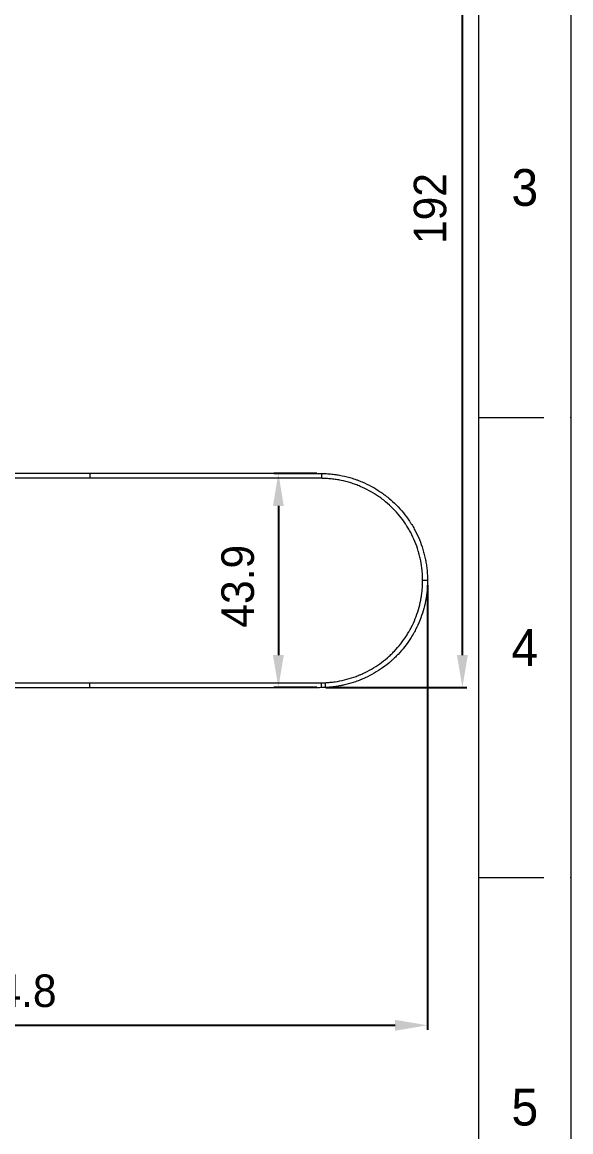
# Model space of a CAD drawing. Extents: x 8819 to 9239, y -18069 to -17475.
# Drawn here: x 9155.1 to 9239.5, y -17811.6 to -17640.9 of the extents above; entities that cross this region are included whole.
import ezdxf

# ---------------------------------------------------------------- set-up
doc = ezdxf.new("R2010")
doc.units = 0
doc.header["$MEASUREMENT"] = 0
doc.linetypes.add('HIDDEN2', pattern=[4.7625, 3.175, -1.5875])
doc.layers.get('0').update_dxf_attribs({"linetype": 'CONTINUOUS', "lineweight": 13})
doc.layers.get('DEFPOINTS').update_dxf_attribs({"linetype": 'CONTINUOUS'})
doc.layers.add('1', color=4, linetype='HIDDEN2')
doc.layers.add('5', color=2, linetype='CONTINUOUS', lineweight=9)
doc.styles.get("Standard").update_dxf_attribs({"font": 'Gulim.ttf'})
doc.dimstyles.new('STANDARD$0', dxfattribs={"dimtxt": 3.5, "dimasz": 2.5, "dimexe": 0.7, "dimexo": 0.7, "dimgap": 0.5, "dimtad": 3, "dimdec": 4, "dimdsep": 46, "dimtxsty": 'Standard', "dimcen": 0, "dimclrd": 2, "dimclre": 2, "dimclrt": 4, "dimadec": 0, "dimazin": 0, "dimtp": 0.2, "dimtm": 0.1, "dimtfac": 0.5, "dimtdec": 4, "dimtmove": 1, "dimatfit": 3, "dimfxl": 0, "dimtolj": 1, "dimarcsym": 0})

# ---------------------------------------------------------------- blocks, each defined once
blk = doc.blocks.new('*D9')
at = {"layer": '5', "color": 2, "lineweight": -2}
for p, q in [((9217.44, -17727.5), (9217.44, -17795.89)), ((9108.83, -17743.25), (9108.83, -17795.89)), ((9113.83, -17795.19), (9212.44, -17795.19))]:
    blk.add_line(p, q, dxfattribs=at)
at = {"layer": '5', "color": 2}
for points in [[(9113.83, -17794.35), (9113.83, -17796.02), (9108.83, -17795.19)], [(9212.44, -17794.35), (9212.44, -17796.02), (9217.44, -17795.19)]]:
    blk.add_solid(points, dxfattribs=at)
at = {"layer": 'DEFPOINTS', "color": 0}
for p in [(9217.44, -17726.8), (9108.83, -17742.55), (9217.44, -17795.19)]:
    blk.add_point(p, dxfattribs=at)
at = {"layer": '5', "color": 4, "insert": (9152.22, -17789.91), "char_height": 5, "attachment_point": 5}
blk.add_mtext('\\A1;144.8', dxfattribs=at)
blk = doc.blocks.new('*D14')
at = {"layer": '5', "color": 2, "lineweight": -2}
for p, q in [((9200.42, -17710.33), (9193.81, -17710.33)), ((9194.51, -17715.33), (9194.51, -17738.27)), ((9200.42, -17743.27), (9193.81, -17743.27))]:
    blk.add_line(p, q, dxfattribs=at)
at = {"layer": '5', "color": 2}
for points in [[(9193.67, -17715.33), (9195.34, -17715.33), (9194.51, -17710.33)], [(9193.67, -17738.27), (9195.34, -17738.27), (9194.51, -17743.27)]]:
    blk.add_solid(points, dxfattribs=at)
at = {"layer": 'DEFPOINTS', "color": 0}
for p in [(9201.12, -17710.33), (9194.51, -17743.27), (9201.12, -17743.27)]:
    blk.add_point(p, dxfattribs=at)
at = {"layer": '5', "color": 4, "insert": (9188.28, -17727.68), "char_height": 5, "attachment_point": 5, "rotation": 90}
blk.add_mtext('\\A1;43.9', dxfattribs=at)
blk = doc.blocks.new('*D56')
at = {"layer": '5', "color": 2, "lineweight": -2}
for p, q in [((9161.28, -17599.3), (9223.5, -17599.3)), ((9222.8, -17738.27), (9222.8, -17604.3)), ((9201.82, -17743.27), (9223.5, -17743.27))]:
    blk.add_line(p, q, dxfattribs=at)
at = {"layer": '5', "color": 2}
for points in [[(9221.96, -17604.3), (9223.63, -17604.3), (9222.8, -17599.3)], [(9221.96, -17738.27), (9223.63, -17738.27), (9222.8, -17743.27)]]:
    blk.add_solid(points, dxfattribs=at)
at = {"layer": 'DEFPOINTS', "color": 0}
for p in [(9160.58, -17599.3), (9222.8, -17599.3), (9201.12, -17743.27)]:
    blk.add_point(p, dxfattribs=at)
at = {"layer": '5', "color": 4, "insert": (9217.86, -17669.6), "char_height": 5, "attachment_point": 5, "rotation": 90}
blk.add_mtext('\\A1;192', dxfattribs=at)

msp = doc.modelspace()

# ---------------------------------------------------------------- linework, layer by layer
for p, q in [((9225.327, -18055.286), (9225.327, -17489.629)), ((9225.327, -17701.751), (9235.327, -17701.751)), ((9225.327, -17772.458), (9235.327, -17772.458))]:
    msp.add_line(p, q)
msp.add_lwpolyline([(8819.468, -17475.488), (9239.468, -17475.488), (9239.468, -18069.427), (8819.468, -18069.427)], close=True)
for p in [(9239.468, -17701.751), (9239.468, -17772.458)]:
    msp.add_point(p)
at = {"layer": '1', "color": 7, "linetype": 'Continuous', "lineweight": 18}
for p, q in [((9151.381, -17710.303), (9165.534, -17710.303)), ((9165.536, -17743.303), (9118.955, -17743.303))]:
    msp.add_line(p, q, dxfattribs=at)
at = {"layer": '1', "color": 1, "linetype": 'Continuous', "lineweight": 13}
for p, q in [((9165.534, -17710.303), (9165.534, -17711.053)), ((9165.534, -17711.053), (9151.381, -17711.053)), ((9217.441, -17726.803), (9216.691, -17726.803)), ((9118.955, -17742.553), (9165.536, -17742.553)), ((9165.536, -17743.303), (9165.536, -17742.553)), ((9201.766, -17743.252), (9201.73, -17742.505))]:
    msp.add_line(p, q, dxfattribs=at)
at = {"layer": '1', "color": 7, "linetype": 'Continuous', "lineweight": 18}
for points, knots in [([(9165.534, -17710.303), (9166.275, -17710.303), (9167.017, -17710.304), (9168.499, -17710.306), (9169.241, -17710.306), (9170.353, -17710.307), (9170.724, -17710.306), (9171.465, -17710.306), (9171.836, -17710.306), (9172.948, -17710.306), (9173.689, -17710.306), (9177.396, -17710.305), (9180.361, -17710.305), (9184.809, -17710.306), (9186.292, -17710.306), (9189.258, -17710.308), (9190.74, -17710.309), (9193.706, -17710.313), (9195.189, -17710.316), (9197.413, -17710.321), (9198.154, -17710.323), (9199.081, -17710.327), (9199.266, -17710.327), (9199.637, -17710.329), (9199.822, -17710.33), (9200.193, -17710.331), (9200.378, -17710.332), (9200.749, -17710.333), (9200.934, -17710.334), (9201.119, -17710.335)], [0, 0, 0, 0, 0.0625, 0.0625, 0.125, 0.125, 0.15625, 0.15625, 0.1875, 0.1875, 0.25, 0.25, 0.5, 0.5, 0.625, 0.625, 0.75, 0.75, 0.875, 0.875, 0.9375, 0.9375, 0.953125, 0.953125, 0.96875, 0.96875, 0.984375, 0.984375, 1, 1, 1, 1]), ([(9201.119, -17710.335), (9201.119, -17710.335), (9201.119, -17710.335), (9201.119, -17710.334), (9201.119, -17710.334), (9201.119, -17710.333), (9201.119, -17710.333), (9201.119, -17710.333), (9201.119, -17710.333), (9201.119, -17710.333), (9201.119, -17710.333), (9201.119, -17710.333), (9201.119, -17710.333), (9201.119, -17710.333), (9201.119, -17710.334), (9201.119, -17710.334), (9201.119, -17710.334), (9201.119, -17710.335), (9201.119, -17710.336), (9201.119, -17710.336), (9201.119, -17710.337), (9201.119, -17710.338), (9201.119, -17710.339), (9201.119, -17710.34), (9201.119, -17710.342), (9201.119, -17710.343), (9201.119, -17710.344), (9201.119, -17710.346), (9201.119, -17710.347), (9201.119, -17710.349), (9201.119, -17710.351), (9201.119, -17710.352), (9201.119, -17710.354), (9201.119, -17710.356), (9201.119, -17710.358), (9201.119, -17710.361), (9201.119, -17710.363), (9201.119, -17710.365), (9201.119, -17710.368), (9201.119, -17710.37), (9201.119, -17710.373), (9201.119, -17710.376), (9201.119, -17710.379), (9201.119, -17710.382), (9201.119, -17710.385), (9201.119, -17710.388), (9201.119, -17710.392), (9201.119, -17710.395), (9201.119, -17710.399), (9201.119, -17710.402), (9201.119, -17710.406), (9201.119, -17710.41), (9201.119, -17710.414), (9201.119, -17710.418), (9201.119, -17710.422), (9201.119, -17710.426), (9201.119, -17710.431), (9201.119, -17710.435), (9201.119, -17710.44), (9201.119, -17710.445), (9201.119, -17710.45), (9201.118, -17710.454), (9201.118, -17710.46), (9201.118, -17710.465), (9201.118, -17710.47), (9201.118, -17710.475), (9201.118, -17710.481), (9201.118, -17710.487), (9201.118, -17710.492), (9201.118, -17710.498), (9201.118, -17710.504), (9201.118, -17710.51), (9201.118, -17710.517), (9201.118, -17710.523), (9201.118, -17710.529), (9201.118, -17710.536), (9201.118, -17710.542), (9201.118, -17710.549), (9201.118, -17710.556), (9201.118, -17710.563), (9201.118, -17710.57), (9201.117, -17710.577), (9201.117, -17710.585), (9201.117, -17710.592), (9201.117, -17710.6), (9201.117, -17710.607), (9201.117, -17710.615), (9201.117, -17710.623), (9201.117, -17710.631), (9201.117, -17710.639), (9201.117, -17710.647), (9201.117, -17710.655), (9201.117, -17710.664), (9201.117, -17710.672), (9201.117, -17710.681), (9201.116, -17710.69), (9201.116, -17710.698), (9201.116, -17710.707), (9201.116, -17710.716), (9201.116, -17710.725), (9201.116, -17710.735), (9201.116, -17710.744), (9201.116, -17710.753), (9201.116, -17710.763), (9201.116, -17710.772), (9201.116, -17710.782), (9201.116, -17710.792), (9201.115, -17710.802), (9201.115, -17710.812), (9201.115, -17710.822), (9201.115, -17710.832), (9201.115, -17710.842), (9201.115, -17710.852), (9201.115, -17710.862), (9201.115, -17710.873), (9201.115, -17710.883), (9201.115, -17710.894), (9201.115, -17710.905), (9201.114, -17710.915), (9201.114, -17710.926), (9201.114, -17710.937), (9201.114, -17710.948), (9201.114, -17710.959), (9201.114, -17710.97), (9201.114, -17710.981), (9201.114, -17710.992), (9201.114, -17711.003), (9201.114, -17711.014), (9201.113, -17711.026), (9201.113, -17711.037), (9201.113, -17711.048), (9201.113, -17711.06), (9201.113, -17711.071), (9201.113, -17711.079), (9201.113, -17711.083)], [0, 0, 0, 0, 0.0058834, 0.0117926, 0.0177277, 0.0236886, 0.0296753, 0.0356879, 0.0417263, 0.0477906, 0.0538807, 0.0599966, 0.0661384, 0.072306, 0.0784994, 0.0847187, 0.0909638, 0.0972348, 0.1035316, 0.1098542, 0.1162027, 0.122577, 0.1289771, 0.1354031, 0.1418549, 0.1483325, 0.154836, 0.1613653, 0.1679205, 0.1745015, 0.1811083, 0.187741, 0.1943995, 0.2010839, 0.2077941, 0.2145301, 0.2212919, 0.2280796, 0.2348932, 0.2417326, 0.2485978, 0.2554888, 0.2624057, 0.2693484, 0.276317, 0.2833114, 0.2903316, 0.2973777, 0.3044496, 0.3115474, 0.3186709, 0.3258204, 0.3329956, 0.3401967, 0.3474237, 0.3546764, 0.3619551, 0.3692595, 0.3765898, 0.3839459, 0.3913279, 0.3987357, 0.4061693, 0.4136288, 0.4211141, 0.4286253, 0.4361623, 0.4437251, 0.4513138, 0.4589283, 0.4665686, 0.4742348, 0.4819268, 0.4896447, 0.4973884, 0.5051579, 0.5129533, 0.5207745, 0.5286215, 0.5364944, 0.5443931, 0.5523177, 0.5602681, 0.5682443, 0.5762464, 0.5842743, 0.5923281, 0.6004077, 0.6085131, 0.6166444, 0.6248015, 0.6329844, 0.6411932, 0.6494278, 0.6576883, 0.6659746, 0.6742867, 0.6826247, 0.6909885, 0.6993781, 0.7077936, 0.7162349, 0.7247021, 0.7331951, 0.7417139, 0.7502586, 0.7588291, 0.7674255, 0.7760477, 0.7846957, 0.7933696, 0.8020693, 0.8107948, 0.8195462, 0.8283234, 0.8371265, 0.8459554, 0.8548101, 0.8636907, 0.8725971, 0.8815294, 0.8904875, 0.8994714, 0.9084812, 0.9175168, 0.9265782, 0.9356655, 0.9447786, 0.9539176, 0.9630824, 0.9722731, 0.9814895, 0.9907318, 1, 1, 1, 1]), ([(9201.119, -17710.335), (9201.389, -17710.338), (9201.658, -17710.348), (9202.059, -17710.371), (9202.193, -17710.38), (9202.46, -17710.402), (9202.593, -17710.415), (9202.991, -17710.458), (9203.255, -17710.493), (9203.782, -17710.575), (9204.044, -17710.623), (9204.827, -17710.785), (9205.345, -17710.919), (9205.987, -17711.118), (9206.115, -17711.16), (9206.307, -17711.224), (9206.371, -17711.246), (9206.498, -17711.291), (9206.815, -17711.404), (9207.127, -17711.527), (9207.865, -17711.839), (9208.346, -17712.069), (9209.281, -17712.576), (9209.737, -17712.852), (9210.402, -17713.301), (9210.621, -17713.456), (9210.89, -17713.657), (9210.943, -17713.698), (9211.05, -17713.78), (9211.104, -17713.822), (9211.262, -17713.947), (9211.367, -17714.031), (9211.885, -17714.46), (9212.279, -17714.82), (9213.029, -17715.576), (9213.386, -17715.972), (9214.059, -17716.797), (9214.377, -17717.227), (9214.713, -17717.731), (9214.75, -17717.788), (9214.823, -17717.901), (9214.859, -17717.958), (9214.967, -17718.129), (9215.037, -17718.243), (9215.244, -17718.59), (9215.376, -17718.823), (9215.753, -17719.532), (9215.981, -17720.016), (9216.39, -17721.004), (9216.57, -17721.509), (9216.766, -17722.154), (9216.804, -17722.283), (9216.876, -17722.543), (9216.91, -17722.673), (9217.008, -17723.066), (9217.068, -17723.328), (9217.147, -17723.725), (9217.171, -17723.857), (9217.218, -17724.123), (9217.239, -17724.256), (9217.299, -17724.656), (9217.332, -17724.923), (9217.386, -17725.458), (9217.406, -17725.727), (9217.427, -17726.13), (9217.432, -17726.264), (9217.439, -17726.534), (9217.441, -17726.668), (9217.441, -17726.803)], [0, 0, 0, 0, 0.03125, 0.03125, 0.046875, 0.046875, 0.0625, 0.0625, 0.09375, 0.09375, 0.125, 0.125, 0.1875, 0.1875, 0.203125, 0.203125, 0.2109375, 0.2109375, 0.21875, 0.25, 0.25, 0.3125, 0.3125, 0.375, 0.375, 0.40625, 0.40625, 0.4140625, 0.4140625, 0.421875, 0.421875, 0.4375, 0.4375, 0.5, 0.5, 0.5625, 0.5625, 0.625, 0.625, 0.6328125, 0.6328125, 0.640625, 0.640625, 0.65625, 0.65625, 0.6875, 0.6875, 0.75, 0.75, 0.8125, 0.8125, 0.828125, 0.828125, 0.84375, 0.84375, 0.875, 0.875, 0.890625, 0.890625, 0.90625, 0.90625, 0.9375, 0.9375, 0.96875, 0.96875, 0.984375, 0.984375, 1, 1, 1, 1]), ([(9217.441, -17726.803), (9217.441, -17726.935), (9217.439, -17727.066), (9217.432, -17727.329), (9217.428, -17727.46), (9217.408, -17727.853), (9217.389, -17728.114), (9217.338, -17728.636), (9217.306, -17728.896), (9217.249, -17729.286), (9217.229, -17729.415), (9217.196, -17729.61), (9217.185, -17729.675), (9217.161, -17729.804), (9217.149, -17729.868), (9217.036, -17730.447), (9216.913, -17730.954), (9216.619, -17731.95), (9216.449, -17732.44), (9216.064, -17733.404), (9215.848, -17733.878), (9215.548, -17734.46), (9215.487, -17734.575), (9215.393, -17734.748), (9215.361, -17734.806), (9215.297, -17734.921), (9215.134, -17735.206), (9214.964, -17735.485), (9214.542, -17736.143), (9214.241, -17736.567), (9213.6, -17737.383), (9213.261, -17737.776), (9212.723, -17738.341), (9212.539, -17738.526), (9212.256, -17738.797), (9212.112, -17738.931), (9211.966, -17739.063), (9211.867, -17739.151), (9211.818, -17739.194), (9211.372, -17739.582), (9210.962, -17739.904), (9210.116, -17740.508), (9209.681, -17740.789), (9208.783, -17741.31), (9208.321, -17741.549), (9207.728, -17741.822), (9207.548, -17741.901), (9207.367, -17741.978), (9207.246, -17742.029), (9207.185, -17742.054), (9206.88, -17742.176), (9206.634, -17742.269), (9205.891, -17742.527), (9205.389, -17742.676), (9204.751, -17742.831), (9204.623, -17742.861), (9204.431, -17742.903), (9204.367, -17742.917), (9204.238, -17742.944), (9203.916, -17743.008), (9203.334, -17743.107), (9202.813, -17743.17), (9202.421, -17743.207), (9202.291, -17743.218), (9202.029, -17743.237), (9201.898, -17743.245), (9201.766, -17743.252)], [0, 0, 0, 0, 0.015625, 0.015625, 0.03125, 0.03125, 0.0625, 0.0625, 0.09375, 0.09375, 0.109375, 0.109375, 0.1171875, 0.1171875, 0.125, 0.125, 0.1875, 0.1875, 0.25, 0.25, 0.3125, 0.3125, 0.328125, 0.328125, 0.3359375, 0.3359375, 0.34375, 0.375, 0.375, 0.4375, 0.4375, 0.5, 0.5, 0.53125, 0.53125, 0.546875, 0.5546875, 0.5546875, 0.5625, 0.5625, 0.625, 0.625, 0.6875, 0.6875, 0.75, 0.75, 0.765625, 0.7734375, 0.7734375, 0.78125, 0.78125, 0.8125, 0.8125, 0.875, 0.875, 0.890625, 0.890625, 0.8984375, 0.8984375, 0.90625, 0.9375, 0.96875, 0.96875, 0.984375, 0.984375, 1, 1, 1, 1]), ([(9201.123, -17743.272), (9200.938, -17743.273), (9200.753, -17743.273), (9200.382, -17743.275), (9200.197, -17743.276), (9199.641, -17743.278), (9199.27, -17743.279), (9198.158, -17743.283), (9197.416, -17743.285), (9195.192, -17743.291), (9193.709, -17743.294), (9190.744, -17743.298), (9189.261, -17743.299), (9186.295, -17743.301), (9184.812, -17743.301), (9181.847, -17743.301), (9180.364, -17743.302), (9177.398, -17743.301), (9175.915, -17743.301), (9173.691, -17743.301), (9172.95, -17743.301), (9171.838, -17743.301), (9171.467, -17743.3), (9170.726, -17743.3), (9170.355, -17743.3), (9169.243, -17743.3), (9168.501, -17743.301), (9167.019, -17743.302), (9166.277, -17743.303), (9165.536, -17743.303)], [0, 0, 0, 0, 0.015625, 0.015625, 0.03125, 0.03125, 0.0625, 0.0625, 0.125, 0.125, 0.25, 0.25, 0.375, 0.375, 0.5, 0.5, 0.625, 0.625, 0.75, 0.75, 0.8125, 0.8125, 0.84375, 0.84375, 0.875, 0.875, 0.9375, 0.9375, 1, 1, 1, 1]), ([(9201.123, -17743.272), (9201.123, -17743.272), (9201.123, -17743.272), (9201.123, -17743.273), (9201.123, -17743.273), (9201.123, -17743.273), (9201.123, -17743.274), (9201.123, -17743.274), (9201.123, -17743.274), (9201.123, -17743.274), (9201.123, -17743.274), (9201.123, -17743.274), (9201.123, -17743.274), (9201.123, -17743.274), (9201.123, -17743.273), (9201.123, -17743.273), (9201.123, -17743.272), (9201.123, -17743.272), (9201.123, -17743.271), (9201.123, -17743.271), (9201.123, -17743.27), (9201.123, -17743.269), (9201.123, -17743.268), (9201.123, -17743.267), (9201.123, -17743.266), (9201.123, -17743.265), (9201.123, -17743.263), (9201.123, -17743.262), (9201.123, -17743.26), (9201.123, -17743.259), (9201.123, -17743.257), (9201.123, -17743.255), (9201.123, -17743.254), (9201.123, -17743.252), (9201.123, -17743.25), (9201.123, -17743.248), (9201.123, -17743.245), (9201.123, -17743.243), (9201.123, -17743.241), (9201.123, -17743.238), (9201.123, -17743.235), (9201.123, -17743.233), (9201.123, -17743.23), (9201.123, -17743.227), (9201.123, -17743.224), (9201.123, -17743.221), (9201.123, -17743.218), (9201.123, -17743.214), (9201.123, -17743.211), (9201.123, -17743.207), (9201.123, -17743.204), (9201.123, -17743.2), (9201.123, -17743.196), (9201.123, -17743.192), (9201.123, -17743.188), (9201.123, -17743.184), (9201.123, -17743.179), (9201.123, -17743.175), (9201.122, -17743.17), (9201.122, -17743.166), (9201.122, -17743.161), (9201.122, -17743.156), (9201.122, -17743.151), (9201.122, -17743.146), (9201.122, -17743.141), (9201.122, -17743.135), (9201.122, -17743.13), (9201.122, -17743.124), (9201.122, -17743.119), (9201.122, -17743.113), (9201.122, -17743.107), (9201.122, -17743.101), (9201.122, -17743.095), (9201.122, -17743.089), (9201.122, -17743.082), (9201.122, -17743.076), (9201.122, -17743.069), (9201.121, -17743.062), (9201.121, -17743.056), (9201.121, -17743.049), (9201.121, -17743.042), (9201.121, -17743.034), (9201.121, -17743.027), (9201.121, -17743.02), (9201.121, -17743.012), (9201.121, -17743.005), (9201.121, -17742.997), (9201.121, -17742.989), (9201.121, -17742.981), (9201.121, -17742.973), (9201.121, -17742.965), (9201.121, -17742.956), (9201.12, -17742.948), (9201.12, -17742.939), (9201.12, -17742.931), (9201.12, -17742.922), (9201.12, -17742.913), (9201.12, -17742.904), (9201.12, -17742.895), (9201.12, -17742.886), (9201.12, -17742.877), (9201.12, -17742.868), (9201.12, -17742.858), (9201.12, -17742.848), (9201.119, -17742.839), (9201.119, -17742.829), (9201.119, -17742.819), (9201.119, -17742.809), (9201.119, -17742.799), (9201.119, -17742.789), (9201.119, -17742.779), (9201.119, -17742.769), (9201.119, -17742.758), (9201.119, -17742.748), (9201.119, -17742.737), (9201.118, -17742.727), (9201.118, -17742.716), (9201.118, -17742.705), (9201.118, -17742.694), (9201.118, -17742.683), (9201.118, -17742.672), (9201.118, -17742.661), (9201.118, -17742.65), (9201.118, -17742.639), (9201.118, -17742.628), (9201.118, -17742.616), (9201.117, -17742.605), (9201.117, -17742.594), (9201.117, -17742.582), (9201.117, -17742.571), (9201.117, -17742.559), (9201.117, -17742.547), (9201.117, -17742.536), (9201.117, -17742.528), (9201.117, -17742.524)], [0, 0, 0, 0, 0.0057041, 0.0114368, 0.017198, 0.0229878, 0.0288063, 0.0346532, 0.0405288, 0.0464329, 0.0523656, 0.0583269, 0.0643168, 0.0703352, 0.0763822, 0.0824578, 0.088562, 0.0946947, 0.100856, 0.1070459, 0.1132644, 0.1195114, 0.125787, 0.1320912, 0.138424, 0.1447853, 0.1511752, 0.1575937, 0.1640408, 0.1705165, 0.1770207, 0.1835535, 0.1901149, 0.1967048, 0.2033233, 0.2099704, 0.2166461, 0.2233504, 0.2300832, 0.2368446, 0.2436346, 0.2504531, 0.2573002, 0.2641759, 0.2710802, 0.2780131, 0.2849745, 0.2919645, 0.2989831, 0.3060302, 0.313106, 0.3202103, 0.3273431, 0.3345046, 0.3416946, 0.3489132, 0.3561604, 0.3634362, 0.3707405, 0.3780734, 0.3854349, 0.3928249, 0.4002435, 0.4076907, 0.4151665, 0.4226709, 0.4302038, 0.4377653, 0.4453554, 0.452974, 0.4606212, 0.468297, 0.4760014, 0.4837343, 0.4914959, 0.499286, 0.5071046, 0.5149519, 0.5228277, 0.5307321, 0.538665, 0.5466266, 0.5546167, 0.5626353, 0.5706826, 0.5787584, 0.5868628, 0.5949958, 0.6031574, 0.6113475, 0.6195662, 0.6278135, 0.6360893, 0.6443937, 0.6527267, 0.6610883, 0.6694784, 0.6778971, 0.6863444, 0.6948203, 0.7033247, 0.7118577, 0.7204193, 0.7290094, 0.7376282, 0.7462754, 0.7549513, 0.7636558, 0.7723888, 0.7811504, 0.7899405, 0.7987592, 0.8076065, 0.8164824, 0.8253869, 0.8343199, 0.8432815, 0.8522716, 0.8612904, 0.8703377, 0.8794136, 0.888518, 0.897651, 0.9068126, 0.9160028, 0.9252215, 0.9344688, 0.9437447, 0.9530492, 0.9623822, 0.9717438, 0.981134, 0.9905527, 1, 1, 1, 1])]:
    msp.add_open_spline(points, degree=3, knots=knots, dxfattribs=at)
at = {"layer": '1', "color": 1, "linetype": 'Continuous', "lineweight": 13}
for points, knots in [([(9201.113, -17711.083), (9200.928, -17711.082), (9200.742, -17711.081), (9200.372, -17711.08), (9200.186, -17711.079), (9199.631, -17711.077), (9199.26, -17711.076), (9198.148, -17711.072), (9197.407, -17711.07), (9195.183, -17711.065), (9193.701, -17711.062), (9190.736, -17711.059), (9189.253, -17711.057), (9186.288, -17711.056), (9184.806, -17711.056), (9180.359, -17711.055), (9177.394, -17711.055), (9173.688, -17711.056), (9172.946, -17711.056), (9171.834, -17711.056), (9171.464, -17711.056), (9170.723, -17711.056), (9170.352, -17711.056), (9169.24, -17711.056), (9168.499, -17711.056), (9167.016, -17711.054), (9166.275, -17711.053), (9165.534, -17711.053)], [0, 0, 0, 0, 0.015625, 0.015625, 0.03125, 0.03125, 0.0625, 0.0625, 0.125, 0.125, 0.25, 0.25, 0.375, 0.375, 0.5, 0.5, 0.75, 0.75, 0.8125, 0.8125, 0.84375, 0.84375, 0.875, 0.875, 0.9375, 0.9375, 1, 1, 1, 1]), ([(9216.691, -17726.803), (9216.691, -17726.545), (9216.684, -17726.289), (9216.658, -17725.776), (9216.639, -17725.521), (9216.563, -17724.759), (9216.487, -17724.254), (9216.338, -17723.501), (9216.282, -17723.252), (9216.189, -17722.878), (9216.14, -17722.692), (9216.087, -17722.506), (9216.052, -17722.382), (9216.033, -17722.32), (9215.866, -17721.766), (9215.694, -17721.283), (9215.304, -17720.339), (9215.087, -17719.877), (9214.727, -17719.199), (9214.602, -17718.976), (9214.405, -17718.645), (9214.337, -17718.535), (9214.234, -17718.372), (9214.2, -17718.317), (9214.13, -17718.209), (9213.813, -17717.725), (9213.471, -17717.262), (9212.828, -17716.473), (9212.488, -17716.095), (9211.772, -17715.372), (9211.395, -17715.027), (9210.901, -17714.618), (9210.801, -17714.537), (9210.65, -17714.417), (9210.599, -17714.378), (9210.497, -17714.299), (9210.241, -17714.105), (9209.98, -17713.919), (9209.345, -17713.49), (9208.91, -17713.226), (9208.016, -17712.742), (9207.557, -17712.521), (9206.851, -17712.223), (9206.613, -17712.129), (9206.251, -17711.997), (9206.13, -17711.954), (9205.886, -17711.872), (9205.763, -17711.832), (9205.15, -17711.641), (9204.655, -17711.513), (9203.907, -17711.358), (9203.656, -17711.313), (9203.153, -17711.234), (9202.901, -17711.2), (9202.52, -17711.159), (9202.393, -17711.147), (9202.139, -17711.126), (9202.011, -17711.117), (9201.627, -17711.095), (9201.371, -17711.086), (9201.113, -17711.083)], [0, 0, 0, 0, 0.03125, 0.03125, 0.0625, 0.0625, 0.125, 0.125, 0.15625, 0.15625, 0.171875, 0.1796875, 0.1796875, 0.1875, 0.1875, 0.25, 0.25, 0.3125, 0.3125, 0.34375, 0.34375, 0.359375, 0.359375, 0.3671875, 0.3671875, 0.375, 0.4375, 0.4375, 0.5, 0.5, 0.5625, 0.5625, 0.578125, 0.578125, 0.5859375, 0.5859375, 0.59375, 0.625, 0.625, 0.6875, 0.6875, 0.75, 0.75, 0.78125, 0.78125, 0.796875, 0.796875, 0.8125, 0.8125, 0.875, 0.875, 0.90625, 0.90625, 0.9375, 0.9375, 0.953125, 0.953125, 0.96875, 0.96875, 1, 1, 1, 1]), ([(9201.73, -17742.505), (9201.981, -17742.493), (9202.231, -17742.475), (9202.728, -17742.427), (9202.975, -17742.397), (9203.713, -17742.29), (9204.687, -17742.101), (9205.64, -17741.821), (9206.348, -17741.576), (9206.582, -17741.489), (9206.874, -17741.372), (9206.932, -17741.349), (9207.048, -17741.3), (9207.222, -17741.227), (9207.393, -17741.151), (9207.962, -17740.892), (9208.403, -17740.663), (9209.262, -17740.167), (9209.68, -17739.899), (9210.489, -17739.323), (9210.881, -17739.015), (9211.355, -17738.604), (9211.449, -17738.521), (9211.635, -17738.352), (9211.727, -17738.266), (9211.998, -17738.007), (9212.174, -17737.831), (9212.689, -17737.29), (9213.014, -17736.915), (9213.627, -17736.136), (9213.915, -17735.731), (9214.32, -17735.102), (9214.45, -17734.889), (9214.607, -17734.618), (9214.638, -17734.563), (9214.7, -17734.454), (9214.73, -17734.398), (9214.82, -17734.233), (9214.879, -17734.122), (9215.166, -17733.566), (9215.373, -17733.114), (9215.742, -17732.192), (9216.067, -17731.255), (9216.304, -17730.287), (9216.411, -17729.734), (9216.423, -17729.672), (9216.446, -17729.548), (9216.457, -17729.487), (9216.488, -17729.301), (9216.508, -17729.177), (9216.562, -17728.804), (9216.592, -17728.555), (9216.641, -17728.056), (9216.66, -17727.807), (9216.684, -17727.306), (9216.691, -17727.055), (9216.691, -17726.803)], [0, 0, 0, 0, 0.03125, 0.03125, 0.0625, 0.0625, 0.125, 0.1875, 0.1875, 0.21875, 0.21875, 0.2265625, 0.2265625, 0.234375, 0.25, 0.25, 0.3125, 0.3125, 0.375, 0.375, 0.4375, 0.4375, 0.453125, 0.453125, 0.46875, 0.46875, 0.5, 0.5, 0.5625, 0.5625, 0.625, 0.625, 0.65625, 0.65625, 0.6640625, 0.6640625, 0.671875, 0.671875, 0.6875, 0.6875, 0.75, 0.75, 0.8125, 0.875, 0.875, 0.8828125, 0.8828125, 0.890625, 0.890625, 0.90625, 0.90625, 0.9375, 0.9375, 0.96875, 0.96875, 1, 1, 1, 1]), ([(9165.536, -17742.553), (9166.277, -17742.553), (9167.018, -17742.552), (9168.501, -17742.551), (9169.242, -17742.55), (9170.725, -17742.55), (9171.466, -17742.551), (9172.948, -17742.551), (9173.69, -17742.551), (9177.396, -17742.552), (9180.361, -17742.552), (9184.809, -17742.551), (9186.291, -17742.551), (9189.256, -17742.549), (9190.739, -17742.548), (9193.704, -17742.545), (9195.187, -17742.542), (9197.41, -17742.537), (9198.152, -17742.535), (9199.264, -17742.531), (9199.634, -17742.53), (9200.19, -17742.528), (9200.375, -17742.527), (9200.746, -17742.526), (9200.931, -17742.525), (9201.117, -17742.524)], [0, 0, 0, 0, 0.0625, 0.0625, 0.125, 0.125, 0.1875, 0.1875, 0.25, 0.25, 0.5, 0.5, 0.625, 0.625, 0.75, 0.75, 0.875, 0.875, 0.9375, 0.9375, 0.96875, 0.96875, 0.984375, 0.984375, 1, 1, 1, 1])]:
    msp.add_open_spline(points, degree=3, knots=knots, dxfattribs=at)
msp.add_open_spline([(9201.117, -17742.524), (9201.321, -17742.521), (9201.525, -17742.515), (9201.73, -17742.505)], degree=3, dxfattribs=at)
at = {"layer": '1', "color": 7, "linetype": 'Continuous', "lineweight": 18}
msp.add_open_spline([(9201.766, -17743.252), (9201.552, -17743.262), (9201.338, -17743.269), (9201.123, -17743.272)], degree=3, dxfattribs=at)

# ---------------------------------------------------------------- texts
at = {"char_height": 5.657, "attachment_point": 5}
for s, insert in [('3', (9232.397, -17666.397)), ('4', (9232.397, -17737.104)), ('5', (9232.397, -17807.811))]:
    msp.add_mtext_dynamic_manual_height_columns(s, width=50, gutter_width=12.5, heights=[0], dxfattribs=dict(at, insert=insert))

# ---------------------------------------------------------------- dimensions: what is measured, and where the dimension line sits
at = {"layer": '5'}
for base, p1, p2, picture, middle in [((9222.798, -17599.303), (9201.123, -17743.274), (9160.58, -17599.303), '*D56', (9220.933, -17669.602)), ((9194.507, -17743.274), (9201.119, -17710.333), (9201.123, -17743.274), '*D14', (9191.349, -17727.68))]:
    dim = msp.add_linear_dim(base=base, p1=p1, p2=p2, angle=90, dimstyle='STANDARD$0', override={"dimtxt": 5, "dimasz": 5, "dimdec": 1, "dimlfac": 1.333333, "dimzin": 9, "dimtdec": 1, "dimfxl": 1.25, "dimtfill": 1}, dxfattribs=at)
    dim.commit()
    dim.dimension.update_dxf_attribs({"geometry": picture, "text_midpoint": middle, "dimtype": 160})
dim = msp.add_linear_dim(base=(9217.441, -17795.186), p1=(9108.83, -17742.553), p2=(9217.441, -17726.803), dimstyle='STANDARD$0', override={"dimtxt": 5, "dimasz": 5, "dimdec": 1, "dimlfac": 1.333333, "dimzin": 9, "dimtdec": 1, "dimfxl": 1.25, "dimtfill": 1}, dxfattribs=at)
dim.commit()
dim.dimension.update_dxf_attribs({"geometry": '*D9', "text_midpoint": (9152.218, -17792.98), "dimtype": 160})

doc.saveas('drawing.dxf')
